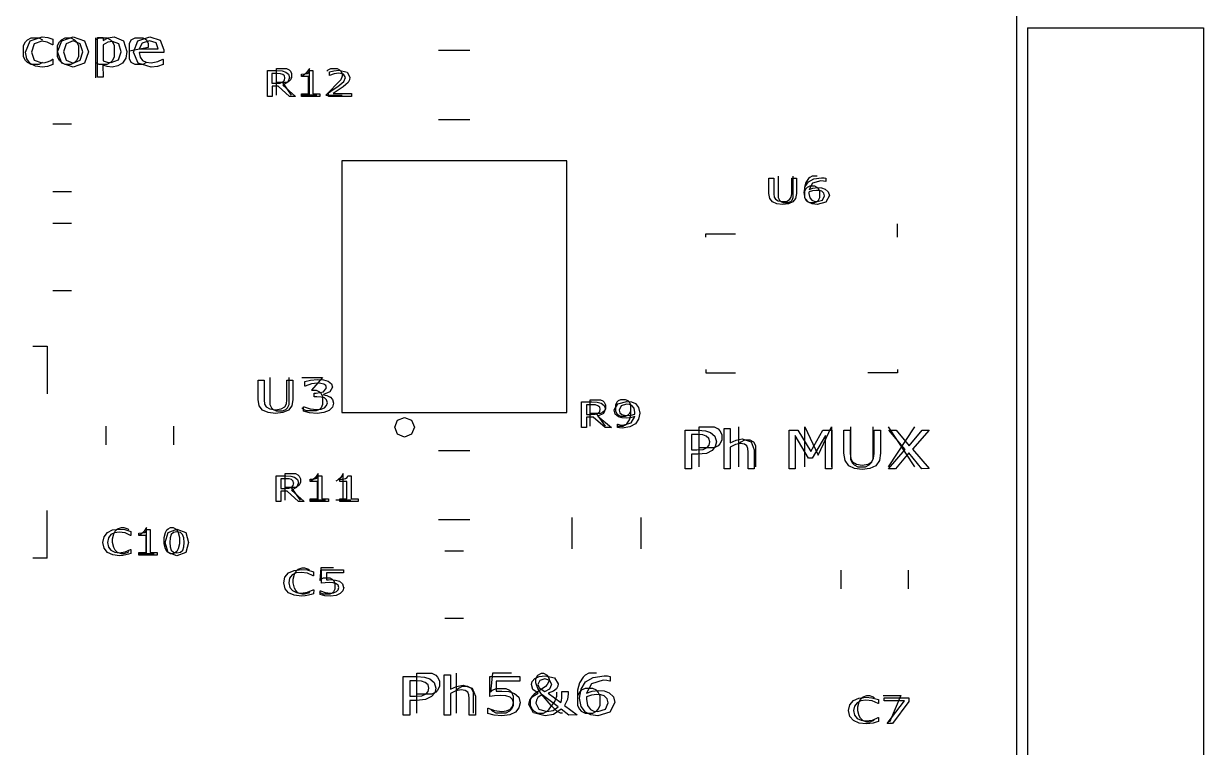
# Model space of a CAD drawing. Extents: x 132.2 to 167.8, y 97.2 to 132.8.
# Drawn here: x 149.99 to 167.82, y 114.3 to 125.23 of the extents above; entities that cross this region are included whole.
import ezdxf

# ---------------------------------------------------------------- set-up
doc = ezdxf.new("R2010")
doc.units = 0

msp = doc.modelspace()

# ---------------------------------------------------------------- linework, layer by layer
at = {"layer": 'Layer 1'}
for p, q in [((165, 102.007), (165, 128.007)), ((165.161, 125.167), (165.161, 102.247)), ((165.161, 125.167), (167.821, 125.167)), ((167.821, 125.167), (167.821, 102.247)), ((150.02, 124.958), (150.049, 124.987)), ((150.049, 124.987), (150.106, 125.015)), ((150.08956, 124.97017), (150.27035, 125.03111)), ((150.106, 125.015), (150.22, 125.015)), ((150.22, 125.015), (150.277, 124.987)), ((150.27035, 125.03111), (150.35575, 125.02056)), ((150.35575, 125.02056), (150.43295, 124.99478)), ((150.43295, 124.99478), (150.433, 124.913)), ((150.534, 124.958), (150.563, 124.987)), ((150.563, 124.987), (150.62, 125.015)), ((150.5698, 124.971359), (150.74105, 125.033469)), ((150.62, 125.015), (150.706, 125.015)), ((150.706, 125.015), (150.763, 124.987)), ((150.74105, 125.033469), (150.9114, 124.971359)), ((150.763, 124.987), (150.792, 124.958)), ((151.077, 125.015), (151.077, 124.415)), ((151.077, 124.987), (151.134, 125.015)), ((151.107, 124.424), (151.107, 125.021)), ((151.107, 125.021), (151.192, 125.021)), ((151.134, 125.015), (151.249, 125.015)), ((151.192, 125.021), (151.192, 124.976)), ((151.192, 124.976), (151.2683, 125.01702)), ((151.249, 125.015), (151.306, 124.987)), ((151.2683, 125.01702), (151.3591, 125.03382)), ((151.306, 124.987), (151.334, 124.958)), ((151.3591, 125.03382), (151.50174, 124.97406)), ((151.592, 124.93), (151.62, 124.987)), ((151.62, 124.987), (151.677, 125.015)), ((151.677, 125.015), (151.792, 125.015)), ((151.71905, 124.97098), (151.89803, 125.03387)), ((151.792, 125.015), (151.849, 124.987)), ((151.849, 124.987), (151.877, 124.93)), ((151.89803, 125.03387), (152.05611, 124.98231)), ((152.05611, 124.98231), (152.11201, 124.835826)), ((149.992, 124.901), (150.02, 124.958)), ((149.992, 124.73), (149.992, 124.901)), ((150.02146, 124.802201), (150.08956, 124.97017)), ((150.15137, 124.9251), (150.10957, 124.802053)), ((150.2663, 124.96729), (150.15137, 124.9251)), ((150.3472, 124.95323), (150.2663, 124.96729)), ((150.428, 124.913), (150.3472, 124.95323)), ((150.433, 124.913), (150.428, 124.913)), ((150.506, 124.901), (150.534, 124.958)), ((150.506, 124.73), (150.506, 124.901)), ((150.5067, 124.803), (150.5698, 124.971359)), ((150.63298, 124.928781), (150.59478, 124.803)), ((150.74109, 124.970191), (150.63298, 124.928781)), ((150.8483, 124.928781), (150.74109, 124.970191)), ((150.792, 124.958), (150.82, 124.901)), ((150.82, 124.901), (150.82, 124.73)), ((150.8869, 124.803), (150.8483, 124.928781)), ((150.9114, 124.971359), (150.975, 124.803)), ((151.2633, 124.949359), (151.192, 124.913419)), ((151.192, 124.913419), (151.192, 124.667)), ((151.3373, 124.963029), (151.2633, 124.949359)), ((151.334, 124.958), (151.363, 124.901)), ((151.4336, 124.923969), (151.3373, 124.963029)), ((151.363, 124.901), (151.363, 124.73)), ((151.425, 124.68417), (151.465, 124.806826)), ((151.4649, 124.806), (151.4336, 124.923969)), ((151.465, 124.806826), (151.4649, 124.806)), ((151.50174, 124.97406), (151.55304, 124.808825)), ((151.553, 124.808), (151.5353, 124.71074)), ((151.55304, 124.808825), (151.553, 124.808)), ((151.592, 124.701), (151.592, 124.93)), ((151.877, 124.872), (151.592, 124.815)), ((151.65135, 124.801058), (151.71905, 124.97098)), ((151.78302, 124.93857), (151.73712, 124.85224)), ((151.73712, 124.85224), (152.0279, 124.85225)), ((151.8925, 124.97334), (151.78302, 124.93857)), ((151.877, 124.93), (151.877, 124.872)), ((151.9938, 124.9417), (151.8925, 124.97334)), ((152.0279, 124.85225), (151.9938, 124.9417)), ((152.11201, 124.835826), (152.111, 124.796)), ((156.263, 124.83), (156.737, 124.83)), ((150.02, 124.672), (149.992, 124.73)), ((150.049, 124.644), (150.02, 124.672)), ((150.03966, 124.70181), (150.02146, 124.802201)), ((150.09096, 124.63072), (150.03966, 124.70181)), ((150.106, 124.615), (150.049, 124.644)), ((150.16956, 124.58853), (150.09096, 124.63072)), ((150.10957, 124.802053), (150.15047, 124.680569)), ((150.15047, 124.680569), (150.26631, 124.638379)), ((150.277, 124.644), (150.22, 124.615)), ((150.26631, 124.638379), (150.31901, 124.644279)), ((150.31901, 124.644279), (150.36711, 124.659509)), ((150.36711, 124.659509), (150.40211, 124.676699)), ((150.40211, 124.676699), (150.42801, 124.692719)), ((150.42801, 124.692719), (150.433, 124.693)), ((150.433, 124.693), (150.433, 124.612)), ((150.534, 124.672), (150.506, 124.73)), ((150.5698, 124.63464), (150.5067, 124.803)), ((150.563, 124.644), (150.534, 124.672)), ((150.62, 124.615), (150.563, 124.644)), ((150.74105, 124.57292), (150.5698, 124.63464)), ((150.59478, 124.803), (150.63338, 124.67839)), ((150.63338, 124.67839), (150.74104, 124.6362)), ((150.763, 124.644), (150.706, 124.615)), ((150.74104, 124.6362), (150.84779, 124.678)), ((150.9114, 124.63464), (150.74105, 124.57292)), ((150.792, 124.672), (150.763, 124.644)), ((150.82, 124.73), (150.792, 124.672)), ((150.84779, 124.678), (150.88689, 124.803)), ((150.88689, 124.803), (150.8869, 124.803)), ((150.975, 124.803), (150.9114, 124.63464)), ((150.975, 124.803), (150.975, 124.803)), ((151.134, 124.615), (151.077, 124.644)), ((151.192, 124.667), (151.2542, 124.64786)), ((151.306, 124.644), (151.249, 124.615)), ((151.2542, 124.64786), (151.3137, 124.64276)), ((151.334, 124.672), (151.306, 124.644)), ((151.3137, 124.64276), (151.425, 124.68417)), ((151.363, 124.73), (151.334, 124.672)), ((151.4853, 124.63652), (151.4144, 124.5916)), ((151.5353, 124.71074), (151.4853, 124.63652)), ((151.62, 124.644), (151.592, 124.701)), ((151.677, 124.615), (151.62, 124.644)), ((151.72225, 124.63387), (151.65135, 124.801058)), ((151.9194, 124.57528), (151.72225, 124.63387)), ((152.111, 124.796), (151.737, 124.796)), ((151.737, 124.796), (151.7511, 124.72569)), ((151.7511, 124.72569), (151.7897, 124.67686)), ((151.7897, 124.67686), (151.8456, 124.64873)), ((151.849, 124.644), (151.792, 124.615)), ((151.8456, 124.64873), (151.9174, 124.63933)), ((151.9174, 124.63933), (152.02143, 124.65691)), ((152.02143, 124.65691), (152.09643, 124.69207)), ((152.09643, 124.69207), (152.102, 124.692)), ((152.102, 124.692), (152.102, 124.612)), ((150.22, 124.615), (150.106, 124.615)), ((150.2704, 124.57486), (150.16956, 124.58853)), ((150.3517, 124.58466), (150.2704, 124.57486)), ((150.433, 124.612), (150.3517, 124.58466)), ((150.706, 124.615), (150.62, 124.615)), ((151.249, 124.615), (151.134, 124.615)), ((151.2567, 124.58337), (151.1917, 124.60642)), ((151.1917, 124.60642), (151.192, 124.424)), ((151.3285, 124.57597), (151.2567, 124.58337)), ((151.4144, 124.5916), (151.3285, 124.57597)), ((151.792, 124.615), (151.677, 124.615)), ((152.0139, 124.58583), (151.9194, 124.57528)), ((152.102, 124.612), (152.0139, 124.58583)), ((153.678, 124.133), (153.678, 124.521)), ((153.678, 124.521), (153.821, 124.521)), ((153.82506, 124.476466), (153.745, 124.476)), ((153.745, 124.476), (153.745, 124.33)), ((153.814, 124.153), (153.814, 124.553)), ((153.814, 124.553), (153.967, 124.553)), ((153.821, 124.521), (153.8982, 124.5163)), ((153.87276, 124.473366), (153.82506, 124.476466)), ((153.90776, 124.462946), (153.87276, 124.473366)), ((153.8982, 124.5163), (153.9538, 124.50015)), ((153.93316, 124.441076), (153.90776, 124.462946)), ((153.9538, 124.50015), (153.997, 124.46656)), ((153.967, 124.553), (154.005, 124.534)), ((153.997, 124.46656), (154.0128, 124.41552)), ((154.005, 124.534), (154.024, 124.515)), ((154.024, 124.515), (154.043, 124.477)), ((154.043, 124.477), (154.043, 124.42)), ((154.193, 124.468), (154.2393, 124.4706)), ((154.193, 124.432), (154.193, 124.468)), ((154.233, 124.458), (154.195, 124.439)), ((154.271, 124.496), (154.233, 124.458)), ((154.2393, 124.4706), (154.2767, 124.4787)), ((154.31, 124.553), (154.271, 124.496)), ((154.2767, 124.4787), (154.3014, 124.49511)), ((154.3014, 124.49511), (154.312, 124.52219)), ((154.31, 124.153), (154.31, 124.553)), ((154.312, 124.52219), (154.365, 124.522)), ((154.365, 124.522), (154.365, 124.172)), ((154.576, 124.515), (154.595, 124.534)), ((154.595, 124.534), (154.633, 124.553)), ((154.613, 124.504), (154.6778, 124.52067)), ((154.613, 124.45), (154.613, 124.504)), ((154.6161, 124.44954), (154.613, 124.45)), ((154.6871, 124.47506), (154.6161, 124.44954)), ((154.633, 124.553), (154.729, 124.553)), ((154.6778, 124.52067), (154.7567, 124.52827)), ((154.7547, 124.48336), (154.6871, 124.47506)), ((154.729, 124.553), (154.767, 124.534)), ((154.8278, 124.46617), (154.7547, 124.48336)), ((154.7567, 124.52827), (154.87986, 124.49936)), ((154.767, 124.534), (154.786, 124.515)), ((154.786, 124.515), (154.805, 124.477)), ((154.805, 124.477), (154.805, 124.439)), ((154.8542, 124.41903), (154.8278, 124.46617)), ((154.87986, 124.49936), (154.92446, 124.42149)), ((151.192, 124.424), (151.107, 124.424)), ((153.745, 124.33), (153.814, 124.33)), ((153.84115, 124.287167), (153.746, 124.287)), ((153.746, 124.287), (153.746, 124.133)), ((153.967, 124.343), (153.814, 124.343)), ((153.814, 124.33), (153.8703, 124.3342)), ((154.012, 124.133), (153.84115, 124.287167)), ((153.8703, 124.3342), (153.9111, 124.35035)), ((153.985, 124.34521), (153.9085, 124.30276)), ((153.9085, 124.30276), (154.1, 124.133)), ((154.043, 124.153), (153.91, 124.343)), ((153.9111, 124.35035), (153.9337, 124.37535)), ((153.94116, 124.411646), (153.93316, 124.441076)), ((153.9337, 124.37535), (153.9417, 124.41155)), ((153.9417, 124.41155), (153.94116, 124.411646)), ((154.005, 124.362), (153.967, 124.343)), ((154.0128, 124.41552), (153.985, 124.34521)), ((154.024, 124.382), (154.005, 124.362)), ((154.043, 124.42), (154.024, 124.382)), ((154.299, 124.432), (154.193, 124.432)), ((154.299, 124.172), (154.299, 124.432)), ((154.786, 124.382), (154.557, 124.153)), ((154.672, 124.23387), (154.7396, 124.28049)), ((154.7396, 124.28049), (154.8298, 124.35731)), ((154.81966, 124.27748), (154.74386, 124.22435)), ((154.805, 124.439), (154.786, 124.382)), ((154.86326, 124.31211), (154.81966, 124.27748)), ((154.8298, 124.35731), (154.8542, 124.41903)), ((154.89486, 124.34388), (154.86326, 124.31211)), ((154.91646, 124.38008), (154.89486, 124.34388)), ((154.92446, 124.42149), (154.91646, 124.38008)), ((153.746, 124.133), (153.678, 124.133)), ((154.1, 124.133), (154.012, 124.133)), ((154.193, 124.133), (154.193, 124.172)), ((154.193, 124.172), (154.299, 124.172)), ((154.469, 124.133), (154.193, 124.133)), ((154.424, 124.153), (154.195, 124.153)), ((154.365, 124.172), (154.469, 124.172)), ((154.469, 124.172), (154.469, 124.133)), ((154.557, 124.153), (154.805, 124.153)), ((154.6, 124.187), (154.672, 124.23387)), ((154.6, 124.133), (154.6, 124.187)), ((154.945, 124.133), (154.6, 124.133)), ((154.74386, 124.22435), (154.67076, 124.17695)), ((154.67076, 124.17695), (154.945, 124.177)), ((154.945, 124.177), (154.945, 124.133)), ((156.263, 123.785), (156.737, 123.785)), ((150.434, 123.717), (150.716, 123.717)), ((158.2, 123.157), (154.8, 123.157)), ((154.8, 123.157), (154.8, 119.357)), ((158.2, 119.357), (158.2, 123.157)), ((161.2549, 122.66298), (161.255, 122.895)), ((161.255, 122.895), (161.327, 122.895)), ((161.327, 122.895), (161.327, 122.66)), ((161.395, 122.927), (161.395, 122.603)), ((161.599, 122.65867), (161.599, 122.895)), ((161.599, 122.895), (161.671, 122.895)), ((161.624, 122.603), (161.624, 122.927)), ((161.671, 122.895), (161.671, 122.663)), ((161.852, 122.889), (161.814, 122.832)), ((161.85102, 122.83982), (161.93372, 122.88565)), ((161.871, 122.908), (161.852, 122.889)), ((161.91, 122.927), (161.871, 122.908)), ((161.986, 122.927), (161.91, 122.927)), ((162.0401, 122.8569), (161.9152, 122.82174)), ((161.93372, 122.88565), (162.05171, 122.90232)), ((162.082, 122.8533), (162.0401, 122.8569)), ((162.05171, 122.90232), (162.08771, 122.90102)), ((162.113, 122.846), (162.082, 122.8533)), ((162.08771, 122.90102), (162.11721, 122.89632)), ((162.117, 122.846), (162.113, 122.846)), ((162.11721, 122.89632), (162.117, 122.846)), ((150.434, 122.697), (150.716, 122.697)), ((161.78622, 122.67758), (161.80152, 122.76899)), ((161.80302, 122.59164), (161.78622, 122.67758)), ((161.814, 122.832), (161.795, 122.756)), ((161.795, 122.756), (161.795, 122.603)), ((161.814, 122.737), (161.795, 122.699)), ((161.80152, 122.76899), (161.85102, 122.83982)), ((161.833, 122.756), (161.814, 122.737)), ((161.871, 122.775), (161.833, 122.756)), ((161.8603, 122.6796), (161.85994, 122.66632)), ((161.85994, 122.66632), (161.87164, 122.60122)), ((161.8613, 122.6908), (161.8603, 122.6796)), ((161.9152, 122.82174), (161.8609, 122.72721)), ((161.8609, 122.72721), (161.921, 122.74726)), ((161.9159, 122.70694), (161.8613, 122.6908)), ((161.948, 122.775), (161.871, 122.775)), ((161.9734, 122.71214), (161.9159, 122.70694)), ((161.921, 122.74726), (161.9898, 122.75426)), ((161.986, 122.756), (161.948, 122.775)), ((162.016, 122.70954), (161.9734, 122.71214)), ((162.005, 122.737), (161.986, 122.756)), ((161.9898, 122.75426), (162.0506, 122.74956)), ((162.024, 122.699), (162.005, 122.737)), ((162.0531, 122.6986), (162.016, 122.70954)), ((162.024, 122.603), (162.024, 122.699)), ((162.0506, 122.74956), (162.1049, 122.73133)), ((162.0859, 122.671), (162.0531, 122.6986)), ((162.0961, 122.6309), (162.0859, 122.671)), ((162.1049, 122.73133), (162.153, 122.69123)), ((162.153, 122.69123), (162.1694, 122.63238)), ((161.2676, 122.58876), (161.2549, 122.66298)), ((161.3102, 122.5372), (161.2676, 122.58876)), ((161.3739, 122.50881), (161.3102, 122.5372)), ((161.327, 122.66), (161.333, 122.61026)), ((161.333, 122.61026), (161.3534, 122.57719)), ((161.3534, 122.57719), (161.3967, 122.55167)), ((161.4628, 122.49921), (161.3739, 122.50881)), ((161.395, 122.603), (161.414, 122.565)), ((161.3967, 122.55167), (161.463, 122.54307)), ((161.414, 122.565), (161.433, 122.546)), ((161.433, 122.546), (161.471, 122.527)), ((161.5502, 122.50831), (161.4628, 122.49921)), ((161.463, 122.54307), (161.5293, 122.55137)), ((161.471, 122.527), (161.548, 122.527)), ((161.5293, 122.55137), (161.573, 122.57715)), ((161.548, 122.527), (161.586, 122.546)), ((161.6157, 122.53722), (161.5502, 122.50831)), ((161.573, 122.57715), (161.593, 122.61101)), ((161.586, 122.546), (161.605, 122.565)), ((161.593, 122.61101), (161.599, 122.65867)), ((161.605, 122.565), (161.624, 122.603)), ((161.6579, 122.5893), (161.6157, 122.53722)), ((161.671, 122.663), (161.6579, 122.5893)), ((161.795, 122.603), (161.814, 122.565)), ((161.85142, 122.53435), (161.80302, 122.59164)), ((161.814, 122.565), (161.833, 122.546)), ((161.833, 122.546), (161.871, 122.527)), ((161.90932, 122.50805), (161.85142, 122.53435)), ((161.871, 122.527), (161.948, 122.527)), ((161.87164, 122.60122), (161.90444, 122.56372)), ((161.90444, 122.56372), (161.94044, 122.54679)), ((161.98212, 122.49915), (161.90932, 122.50805)), ((161.94044, 122.54679), (161.98304, 122.54159)), ((161.948, 122.527), (161.986, 122.546)), ((162.1154, 122.53639), (161.98212, 122.49915)), ((161.98304, 122.54159), (162.06604, 122.56451)), ((161.986, 122.546), (162.005, 122.565)), ((162.005, 122.565), (162.024, 122.603)), ((162.06604, 122.56451), (162.09624, 122.63092)), ((162.09624, 122.63092), (162.0961, 122.6309)), ((162.17, 122.633), (162.1154, 122.53639)), ((162.1694, 122.63238), (162.17, 122.633)), ((150.434, 122.217), (150.716, 122.217)), ((163.2, 122.007), (163.2, 122.207)), ((160.3, 122.057), (160.75, 122.057)), ((160.3, 122.007), (160.3, 122.057)), ((150.434, 121.197), (150.716, 121.197)), ((150.13, 120.357), (150.35, 120.357)), ((150.35, 120.357), (150.35, 119.637)), ((160.3, 120.007), (160.3, 119.957)), ((163.2, 120.007), (163.2, 119.957)), ((153.53446, 119.55099), (153.535, 119.845)), ((153.535, 119.845), (153.626, 119.845)), ((153.626, 119.845), (153.626, 119.547)), ((153.713, 119.887), (153.713, 119.475)), ((153.9712, 119.54534), (153.972, 119.845)), ((153.972, 119.845), (154.063, 119.845)), ((154.003, 119.475), (154.003, 119.887)), ((154.063, 119.845), (154.063, 119.551)), ((154.197, 119.887), (154.511, 119.887)), ((154.242, 119.825), (154.3294, 119.84617)), ((154.242, 119.755), (154.242, 119.825)), ((154.3294, 119.84617), (154.43577, 119.85607)), ((154.511, 119.887), (154.342, 119.693)), ((154.43577, 119.85607), (154.52457, 119.84947)), ((154.52457, 119.84947), (154.59397, 119.8283)), ((154.59397, 119.8283), (154.64437, 119.78994)), ((160.3, 119.957), (160.75, 119.957)), ((163.2, 119.957), (162.75, 119.957)), ((154.24712, 119.75582), (154.242, 119.755)), ((154.34052, 119.78757), (154.24712, 119.75582)), ((154.43392, 119.79882), (154.34052, 119.78757)), ((154.342, 119.693), (154.414, 119.693)), ((154.382, 119.593), (154.382, 119.648)), ((154.382, 119.648), (154.414, 119.648)), ((154.414, 119.693), (154.463, 119.669)), ((154.414, 119.648), (154.52592, 119.66884)), ((154.48522, 119.79552), (154.43392, 119.79882)), ((154.463, 119.669), (154.487, 119.645)), ((154.52782, 119.78361), (154.48522, 119.79552)), ((154.487, 119.645), (154.511, 119.596)), ((154.62077, 119.66558), (154.52547, 119.62722)), ((154.52592, 119.66884), (154.56802, 119.73036)), ((154.55742, 119.76145), (154.52782, 119.78361)), ((154.56802, 119.73036), (154.55742, 119.76145)), ((154.66147, 119.73735), (154.62077, 119.66558)), ((154.64437, 119.78994), (154.66147, 119.73735)), ((153.55066, 119.45673), (153.53446, 119.55099)), ((153.60476, 119.39125), (153.55066, 119.45673)), ((153.626, 119.547), (153.633, 119.48383)), ((153.633, 119.48383), (153.6589, 119.44183)), ((153.713, 119.475), (153.737, 119.427)), ((153.9378, 119.44183), (153.9632, 119.48482)), ((153.9632, 119.48482), (153.9712, 119.54534)), ((153.979, 119.427), (154.003, 119.475)), ((154.0464, 119.4574), (153.9927, 119.39125)), ((154.063, 119.551), (154.0464, 119.4574)), ((154.42377, 119.5928), (154.382, 119.593)), ((154.48757, 119.5888), (154.42377, 119.5928)), ((154.511, 119.475), (154.487, 119.427)), ((154.53797, 119.57491), (154.48757, 119.5888)), ((154.511, 119.596), (154.511, 119.475)), ((154.52547, 119.62722), (154.526, 119.622)), ((154.526, 119.622), (154.5769, 119.61076)), ((154.57037, 119.54746), (154.53797, 119.57491)), ((154.54037, 119.4274), (154.57177, 119.45948)), ((154.58237, 119.5038), (154.57037, 119.54746)), ((154.57177, 119.45948), (154.58237, 119.5038)), ((154.5769, 119.61076), (154.6255, 119.58992)), ((154.6255, 119.58992), (154.626, 119.59)), ((154.626, 119.59), (154.6625, 119.55428)), ((154.6768, 119.49872), (154.6597, 119.43687)), ((154.6625, 119.55428), (154.6768, 119.49872)), ((158.425, 119.129), (158.425, 119.517)), ((158.425, 119.517), (158.578, 119.517)), ((158.58329, 119.472465), (158.498, 119.472)), ((158.498, 119.472), (158.498, 119.326)), ((158.556, 119.149), (158.556, 119.549)), ((158.556, 119.549), (158.709, 119.549)), ((158.578, 119.517), (158.6606, 119.5123)), ((158.63429, 119.469365), (158.58329, 119.472465)), ((158.67179, 119.458945), (158.63429, 119.469365)), ((158.6606, 119.5123), (158.7201, 119.49616)), ((158.69899, 119.437075), (158.67179, 119.458945)), ((158.709, 119.549), (158.747, 119.53)), ((158.7201, 119.49616), (158.7664, 119.46257)), ((158.747, 119.53), (158.766, 119.511)), ((158.766, 119.511), (158.785, 119.473)), ((158.7664, 119.46257), (158.7833, 119.41153)), ((158.785, 119.473), (158.785, 119.416)), ((158.91605, 119.39044), (158.97115, 119.48705)), ((158.956, 119.511), (158.937, 119.473)), ((158.937, 119.473), (158.937, 119.378)), ((158.975, 119.53), (158.956, 119.511)), ((158.97115, 119.48705), (159.10554, 119.52429)), ((159.014, 119.549), (158.975, 119.53)), ((159.0209, 119.45849), (158.9904, 119.3926)), ((159.09, 119.549), (159.014, 119.549)), ((159.1046, 119.48193), (159.0209, 119.45849)), ((159.128, 119.53), (159.09, 119.549)), ((159.1476, 119.47673), (159.1046, 119.48193)), ((159.10554, 119.52429), (159.17894, 119.51539)), ((159.147, 119.511), (159.128, 119.53)), ((159.166, 119.473), (159.147, 119.511)), ((159.1847, 119.46006), (159.1476, 119.47673)), ((159.166, 119.321), (159.166, 119.473)), ((159.17894, 119.51539), (159.23804, 119.48935)), ((159.217, 119.42204), (159.1847, 119.46006)), ((159.23804, 119.48935), (159.28614, 119.43362)), ((153.68566, 119.3552), (153.60476, 119.39125)), ((153.6589, 119.44183), (153.7139, 119.40942)), ((153.7985, 119.34296), (153.68566, 119.3552)), ((153.7139, 119.40942), (153.7981, 119.39851)), ((153.737, 119.427), (153.761, 119.403)), ((153.761, 119.403), (153.81, 119.379)), ((153.7981, 119.39851), (153.8823, 119.40909)), ((153.9095, 119.35454), (153.7985, 119.34296)), ((153.81, 119.379), (153.906, 119.379)), ((153.8823, 119.40909), (153.9378, 119.44183)), ((153.906, 119.379), (153.955, 119.403)), ((153.9927, 119.39125), (153.9095, 119.35454)), ((153.955, 119.403), (153.979, 119.427)), ((154.221, 119.403), (154.197, 119.427)), ((154.269, 119.379), (154.221, 119.403)), ((154.22308, 119.37368), (154.223, 119.443)), ((154.223, 119.443), (154.23, 119.443)), ((154.31418, 119.35251), (154.22308, 119.37368)), ((154.23, 119.443), (154.3225, 119.41224)), ((154.414, 119.379), (154.269, 119.379)), ((154.42703, 119.34261), (154.31418, 119.35251)), ((154.3225, 119.41224), (154.42517, 119.4)), ((154.463, 119.403), (154.414, 119.379)), ((154.42517, 119.4), (154.48717, 119.4069)), ((154.5297, 119.35352), (154.42703, 119.34261)), ((154.487, 119.427), (154.463, 119.403)), ((154.48717, 119.4069), (154.54037, 119.4274)), ((154.6116, 119.38792), (154.5297, 119.35352)), ((154.6597, 119.43687), (154.6116, 119.38792)), ((154.8, 119.357), (158.2, 119.357)), ((155.643934, 119.238066), (155.75, 119.282)), ((155.75, 119.282), (155.856066, 119.238066)), ((158.60014, 119.283166), (158.497, 119.283)), ((158.497, 119.283), (158.497, 119.129)), ((158.498, 119.326), (158.571, 119.326)), ((158.709, 119.34), (158.556, 119.34)), ((158.571, 119.326), (158.6312, 119.3302)), ((158.783, 119.129), (158.60014, 119.283166)), ((158.6312, 119.3302), (158.6749, 119.34635)), ((158.785, 119.149), (158.652, 119.34)), ((158.7536, 119.34122), (158.6717, 119.29877)), ((158.6717, 119.29877), (158.877, 119.129)), ((158.6749, 119.34635), (158.6991, 119.37135)), ((158.70699, 119.407645), (158.69899, 119.437075)), ((158.6991, 119.37135), (158.7071, 119.40755)), ((158.7071, 119.40755), (158.70699, 119.407645)), ((158.747, 119.359), (158.709, 119.34)), ((158.766, 119.378), (158.747, 119.359)), ((158.7833, 119.41153), (158.7536, 119.34122)), ((158.785, 119.416), (158.766, 119.378)), ((158.93225, 119.33185), (158.91605, 119.39044)), ((158.98105, 119.29149), (158.93225, 119.33185)), ((158.937, 119.378), (158.956, 119.34)), ((158.956, 119.34), (158.975, 119.321)), ((158.975, 119.321), (159.014, 119.302)), ((159.03575, 119.27326), (158.98105, 119.29149)), ((158.9904, 119.3926), (159.0004, 119.35224)), ((159.0004, 119.35224), (159.0338, 119.3249)), ((159.014, 119.302), (159.09, 119.302)), ((159.0338, 119.3249), (159.0701, 119.31396)), ((159.0701, 119.31396), (159.1142, 119.31136)), ((159.09, 119.302), (159.128, 119.321)), ((159.1142, 119.31136), (159.1722, 119.31686)), ((159.128, 119.321), (159.147, 119.34)), ((159.147, 119.34), (159.166, 119.378)), ((159.147, 119.244), (159.166, 119.321)), ((159.22705, 119.29569), (159.16275, 119.27486)), ((159.1722, 119.31686), (159.2273, 119.33275)), ((159.17345, 119.20038), (159.22705, 119.29569)), ((159.2288, 119.3572), (159.217, 119.42204)), ((159.2273, 119.33275), (159.22803, 119.34343)), ((159.22803, 119.34343), (159.22877, 119.35723)), ((159.22877, 119.35723), (159.2288, 119.3572)), ((159.28614, 119.43362), (159.30304, 119.34586)), ((159.303, 119.346), (159.2865, 119.25381)), ((159.30304, 119.34586), (159.303, 119.346)), ((151.24, 118.866), (151.24, 119.148)), ((152.26, 118.866), (152.26, 119.148)), ((155.6, 119.132), (155.643934, 119.238066)), ((155.643934, 119.025934), (155.6, 119.132)), ((155.856066, 119.238066), (155.9, 119.132)), ((155.9, 119.132), (155.856066, 119.025934)), ((155.9, 119.132), (155.9, 119.132)), ((158.497, 119.129), (158.425, 119.129)), ((158.877, 119.129), (158.783, 119.129)), ((158.96927, 119.12727), (158.969, 119.177)), ((158.969, 119.177), (158.973, 119.177)), ((158.99937, 119.12287), (158.96927, 119.12727)), ((158.973, 119.177), (159.0031, 119.1694)), ((158.975, 119.149), (159.052, 119.149)), ((159.03537, 119.12127), (158.99937, 119.12287)), ((159.0031, 119.1694), (159.0464, 119.166)), ((159.1536, 119.13741), (159.03537, 119.12127)), ((159.09705, 119.26856), (159.03575, 119.27326)), ((159.0464, 119.166), (159.17345, 119.20038)), ((159.052, 119.149), (159.09, 119.168)), ((159.09, 119.168), (159.109, 119.187)), ((159.16275, 119.27486), (159.09705, 119.26856)), ((159.109, 119.187), (159.147, 119.244)), ((159.2373, 119.18324), (159.1536, 119.13741)), ((159.2865, 119.25381), (159.2373, 119.18324)), ((160.2, 118.537), (160.2, 119.137)), ((160.2, 119.137), (160.429, 119.137)), ((160.429, 119.137), (160.486, 119.109)), ((160.486, 119.109), (160.514, 119.08)), ((160.58, 118.507), (160.58, 119.115)), ((160.58, 119.115), (160.671, 119.115)), ((160.671, 119.115), (160.671, 118.895)), ((160.8, 118.537), (160.8, 119.137)), ((161.8, 118.537), (161.8, 119.137)), ((161.8, 119.137), (162, 118.709)), ((162, 118.709), (162.2, 119.137)), ((162.2, 119.137), (162.2, 118.537)), ((162.486, 119.137), (162.486, 118.652)), ((162.829, 118.652), (162.829, 119.137)), ((163.057, 119.137), (163.457, 118.537)), ((163.457, 119.137), (163.057, 118.537)), ((155.75, 118.982), (155.643934, 119.025934)), ((155.856066, 119.025934), (155.75, 118.982)), ((159.989, 118.507), (159.989, 119.089)), ((159.989, 119.089), (160.185, 119.089)), ((160.18, 119.02236), (160.085, 119.022)), ((160.085, 119.022), (160.085, 118.79)), ((160.2551, 119.01686), (160.18, 119.02236)), ((160.185, 119.089), (160.29493, 119.08)), ((160.3084, 118.99967), (160.2551, 119.01686)), ((160.29493, 119.08), (160.37483, 119.05266)), ((160.3481, 118.96334), (160.3084, 118.99967)), ((160.3612, 118.911), (160.3481, 118.96334)), ((160.37483, 119.05266), (160.43823, 118.99719)), ((160.43823, 118.99719), (160.46103, 118.91321)), ((160.514, 119.08), (160.543, 119.023)), ((160.543, 118.937), (160.514, 118.88)), ((160.543, 119.023), (160.543, 118.937)), ((160.671, 118.895), (160.7591, 118.93953)), ((160.7591, 118.93953), (160.8526, 118.95555)), ((160.886, 118.937), (160.829, 118.909)), ((160.8526, 118.95555), (160.98627, 118.91297)), ((160.971, 118.937), (160.886, 118.937)), ((161.029, 118.909), (160.971, 118.937)), ((161.563, 118.507), (161.563, 119.089)), ((161.563, 119.089), (161.694, 119.089)), ((161.852, 118.667), (161.65296, 119.008016)), ((161.65296, 119.008016), (161.653, 118.507)), ((161.694, 119.089), (161.88626, 118.765172)), ((161.88626, 118.765172), (162.07223, 119.089)), ((162.11, 119.008), (161.9095, 118.666984)), ((162.07223, 119.089), (162.206, 119.089)), ((162.11, 118.507), (162.11, 119.008)), ((162.206, 119.089), (162.206, 118.507)), ((162.38831, 118.740991), (162.389, 119.089)), ((162.389, 119.089), (162.484, 119.089)), ((162.484, 119.089), (162.484, 118.737)), ((162.8456, 118.73504), (162.846, 119.089)), ((162.846, 119.089), (162.942, 119.089)), ((162.942, 119.089), (162.942, 118.741)), ((163.06682, 119.088641), (163.178, 119.089)), ((163.31235, 118.797625), (163.06682, 119.088641)), ((163.178, 119.089), (163.3722, 118.852672)), ((163.3722, 118.852672), (163.57076, 119.089)), ((163.675, 119.089), (163.42608, 118.8015)), ((163.57076, 119.089), (163.675, 119.089)), ((156.737, 118.779), (156.263, 118.779)), ((160.085, 118.79), (160.166, 118.79)), ((160.166, 118.79), (160.2604, 118.7982)), ((160.429, 118.823), (160.2, 118.823)), ((160.2604, 118.7982), (160.3195, 118.82515)), ((160.3975, 118.78409), (160.3094, 118.73878)), ((160.3195, 118.82515), (160.3515, 118.8646)), ((160.3515, 118.8646), (160.3615, 118.91108)), ((160.3615, 118.91108), (160.3612, 118.911)), ((160.444, 118.84112), (160.3975, 118.78409)), ((160.486, 118.852), (160.429, 118.823)), ((160.461, 118.913), (160.444, 118.84112)), ((160.46103, 118.91321), (160.461, 118.913)), ((160.514, 118.88), (160.486, 118.852)), ((160.749, 118.87024), (160.671, 118.83235)), ((160.671, 118.83235), (160.671, 118.507)), ((160.827, 118.88508), (160.749, 118.87024)), ((160.829, 118.909), (160.8, 118.88)), ((160.8861, 118.87688), (160.827, 118.88508)), ((160.921, 118.85266), (160.8861, 118.87688)), ((160.937, 118.81125), (160.921, 118.85266)), ((160.941, 118.755), (160.937, 118.81125)), ((160.941, 118.507), (160.941, 118.755)), ((160.98627, 118.91297), (161.03227, 118.790314)), ((161.057, 118.852), (161.029, 118.909)), ((161.03227, 118.790314), (161.032, 118.507)), ((161.057, 118.537), (161.057, 118.852)), ((163.061, 118.507), (163.31235, 118.797625)), ((163.367, 118.746), (163.166, 118.507)), ((163.564, 118.507), (163.367, 118.746)), ((163.42608, 118.8015), (163.67452, 118.507359)), ((160.18106, 118.72394), (160.085, 118.724)), ((160.085, 118.724), (160.085, 118.507)), ((160.3094, 118.73878), (160.18106, 118.72394)), ((161.9095, 118.666984), (161.852, 118.667)), ((162.40531, 118.629663), (162.38831, 118.740991)), ((162.46201, 118.552323), (162.40531, 118.629663)), ((162.484, 118.737), (162.492, 118.66239)), ((162.486, 118.652), (162.514, 118.594)), ((162.492, 118.66239), (162.5191, 118.61278)), ((162.514, 118.594), (162.543, 118.566)), ((162.5191, 118.61278), (162.5767, 118.5745)), ((162.543, 118.566), (162.6, 118.537)), ((162.5767, 118.5745), (162.6648, 118.56161)), ((162.6648, 118.56161), (162.7529, 118.57411)), ((162.714, 118.537), (162.771, 118.566)), ((162.7529, 118.57411), (162.811, 118.61278)), ((162.771, 118.566), (162.8, 118.594)), ((162.8, 118.594), (162.829, 118.652)), ((162.811, 118.61278), (162.8376, 118.66356)), ((162.8376, 118.66356), (162.8456, 118.73504)), ((162.9246, 118.630453), (162.8684, 118.552323)), ((162.942, 118.741), (162.9246, 118.630453)), ((153.81, 118.011), (153.81, 118.399)), ((153.81, 118.399), (153.953, 118.399)), ((153.946, 118.032), (153.946, 118.432)), ((153.946, 118.432), (154.099, 118.432)), ((153.953, 118.399), (154.0302, 118.3943)), ((154.0302, 118.3943), (154.0858, 118.37815)), ((154.099, 118.432), (154.137, 118.413)), ((154.137, 118.413), (154.156, 118.393)), ((154.156, 118.393), (154.175, 118.355)), ((154.442, 118.432), (154.403, 118.374)), ((154.4334, 118.37311), (154.444, 118.40019)), ((154.442, 118.032), (154.442, 118.432)), ((154.444, 118.40019), (154.497, 118.4)), ((154.497, 118.4), (154.497, 118.051)), ((154.822, 118.432), (154.784, 118.374)), ((154.822, 118.032), (154.822, 118.432)), ((154.8804, 118.37311), (154.891, 118.40019)), ((154.891, 118.40019), (154.944, 118.4)), ((154.944, 118.4), (154.944, 118.051)), ((160.085, 118.507), (159.989, 118.507)), ((160.671, 118.507), (160.58, 118.507)), ((161.032, 118.507), (160.941, 118.507)), ((161.653, 118.507), (161.563, 118.507)), ((162.206, 118.507), (162.11, 118.507)), ((162.54681, 118.509743), (162.46201, 118.552323)), ((162.66498, 118.495293), (162.54681, 118.509743)), ((162.6, 118.537), (162.714, 118.537)), ((162.7812, 118.508963), (162.66498, 118.495293)), ((162.8684, 118.552323), (162.7812, 118.508963)), ((163.166, 118.507), (163.061, 118.507)), ((163.67452, 118.507359), (163.564, 118.507)), ((153.95705, 118.354466), (153.877, 118.355)), ((153.877, 118.355), (153.877, 118.209)), ((153.877, 118.209), (153.946, 118.209)), ((154.099, 118.222), (153.946, 118.222)), ((153.946, 118.209), (154.0023, 118.2132)), ((154.00475, 118.351366), (153.95705, 118.354466)), ((154.0023, 118.2132), (154.0431, 118.22935)), ((154.03975, 118.340946), (154.00475, 118.351366)), ((154.06515, 118.319076), (154.03975, 118.340946)), ((154.117, 118.22321), (154.0405, 118.18076)), ((154.175, 118.032), (154.042, 118.222)), ((154.0431, 118.22935), (154.0657, 118.25435)), ((154.07315, 118.289646), (154.06515, 118.319076)), ((154.0657, 118.25435), (154.0737, 118.29055)), ((154.0737, 118.29055), (154.07315, 118.289646)), ((154.0858, 118.37815), (154.129, 118.34456)), ((154.137, 118.241), (154.099, 118.222)), ((154.1448, 118.29352), (154.117, 118.22321)), ((154.129, 118.34456), (154.1448, 118.29352)), ((154.156, 118.26), (154.137, 118.241)), ((154.175, 118.298), (154.156, 118.26)), ((154.175, 118.355), (154.175, 118.298)), ((154.325, 118.346), (154.3713, 118.3486)), ((154.325, 118.311), (154.325, 118.346)), ((154.431, 118.311), (154.325, 118.311)), ((154.365, 118.336), (154.327, 118.317)), ((154.403, 118.374), (154.365, 118.336)), ((154.3713, 118.3486), (154.4087, 118.3567)), ((154.4087, 118.3567), (154.4334, 118.37311)), ((154.431, 118.051), (154.431, 118.311)), ((154.746, 118.336), (154.708, 118.317)), ((154.784, 118.374), (154.746, 118.336)), ((154.772, 118.346), (154.8183, 118.3486)), ((154.772, 118.311), (154.772, 118.346)), ((154.878, 118.311), (154.772, 118.311)), ((154.8183, 118.3486), (154.8557, 118.3567)), ((154.8557, 118.3567), (154.8804, 118.37311)), ((154.878, 118.051), (154.878, 118.311)), ((153.97315, 118.165167), (153.878, 118.166)), ((153.878, 118.166), (153.878, 118.011)), ((154.144, 118.011), (153.97315, 118.165167)), ((154.0405, 118.18076), (154.232, 118.011)), ((154.325, 118.011), (154.325, 118.051)), ((154.325, 118.051), (154.431, 118.051)), ((154.556, 118.032), (154.327, 118.032)), ((154.497, 118.051), (154.601, 118.051)), ((154.601, 118.051), (154.601, 118.011)), ((154.937, 118.032), (154.708, 118.032)), ((154.772, 118.011), (154.772, 118.051)), ((154.772, 118.051), (154.878, 118.051)), ((154.944, 118.051), (155.048, 118.051)), ((155.048, 118.051), (155.048, 118.011)), ((150.35, 117.157), (150.35, 117.877)), ((153.878, 118.011), (153.81, 118.011)), ((154.232, 118.011), (154.144, 118.011)), ((154.601, 118.011), (154.325, 118.011)), ((155.048, 118.011), (154.772, 118.011)), ((156.737, 117.735), (156.263, 117.735)), ((158.278, 117.769), (158.278, 117.295)), ((159.322, 117.769), (159.322, 117.295)), ((151.20775, 117.47812), (151.25915, 117.54192)), ((151.25915, 117.54192), (151.33765, 117.58046)), ((151.3107, 117.51027), (151.2737, 117.46079)), ((151.3658, 117.5397), (151.3107, 117.51027)), ((151.336, 117.447), (151.355, 117.524)), ((151.33765, 117.58046), (151.44008, 117.59374)), ((151.355, 117.524), (151.375, 117.562)), ((151.4357, 117.5493), (151.3658, 117.5397)), ((151.375, 117.562), (151.413, 117.6)), ((151.413, 117.6), (151.47, 117.619)), ((151.5244, 117.53706), (151.4357, 117.5493)), ((151.44008, 117.59374), (151.52198, 117.58614)), ((151.47, 117.619), (151.508, 117.619)), ((151.508, 117.619), (151.565, 117.6)), ((151.52198, 117.58614), (151.61308, 117.55958)), ((151.608, 117.498), (151.5244, 117.53706)), ((151.565, 117.6), (151.584, 117.581)), ((151.613, 117.498), (151.608, 117.498)), ((151.61308, 117.55958), (151.613, 117.498)), ((151.735, 117.533), (151.7812, 117.5356)), ((151.735, 117.498), (151.735, 117.533)), ((151.842, 117.498), (151.735, 117.498)), ((151.775, 117.524), (151.736, 117.504)), ((151.813, 117.562), (151.775, 117.524)), ((151.7812, 117.5356), (151.8185, 117.5437)), ((151.851, 117.619), (151.813, 117.562)), ((151.8185, 117.5437), (151.8432, 117.56011)), ((151.842, 117.238), (151.842, 117.498)), ((151.8432, 117.56011), (151.8538, 117.58719)), ((151.851, 117.219), (151.851, 117.619)), ((151.8538, 117.58719), (151.907, 117.588)), ((151.907, 117.588), (151.907, 117.238)), ((152.117, 117.466), (152.136, 117.543)), ((152.13316, 117.392478), (152.17596, 117.545083)), ((152.136, 117.543), (152.155, 117.581)), ((152.155, 117.581), (152.175, 117.6)), ((152.175, 117.6), (152.213, 117.619)), ((152.17596, 117.545083), (152.30956, 117.594563)), ((152.223, 117.510711), (152.2069, 117.460451)), ((152.213, 117.619), (152.251, 117.619)), ((152.2562, 117.541441), (152.223, 117.510711)), ((152.251, 117.619), (152.289, 117.6)), ((152.3096, 117.551601), (152.2562, 117.541441)), ((152.289, 117.6), (152.308, 117.581)), ((152.308, 117.581), (152.327, 117.543)), ((152.30956, 117.594563), (152.4435, 117.544303)), ((152.3627, 117.541441), (152.3096, 117.551601)), ((152.327, 117.543), (152.346, 117.466)), ((152.3956, 117.511231), (152.3627, 117.541441)), ((152.412, 117.461751), (152.3956, 117.511231)), ((152.4435, 117.544303), (152.486, 117.393001)), ((151.18995, 117.39244), (151.20775, 117.47812)), ((151.20845, 117.30364), (151.18995, 117.39244)), ((151.2737, 117.46079), (151.2607, 117.39204)), ((151.2607, 117.39204), (151.2751, 117.32173)), ((151.2751, 117.32173), (151.3128, 117.27381)), ((151.336, 117.39), (151.336, 117.447)), ((151.355, 117.314), (151.336, 117.39)), ((152.117, 117.371), (152.117, 117.466)), ((152.136, 117.295), (152.117, 117.371)), ((152.17526, 117.240395), (152.13316, 117.392478)), ((152.2069, 117.460451), (152.2029, 117.392481)), ((152.2029, 117.392481), (152.2069, 117.324511)), ((152.2069, 117.324511), (152.223, 117.275551)), ((152.346, 117.371), (152.327, 117.295)), ((152.346, 117.466), (152.346, 117.371)), ((152.3959, 117.274771), (152.412, 117.324251)), ((152.416, 117.393001), (152.412, 117.461751)), ((152.412, 117.324251), (152.416, 117.393001)), ((152.486, 117.393), (152.4428, 117.239615)), ((152.486, 117.393001), (152.486, 117.393)), ((150.35, 117.157), (150.13, 117.157)), ((151.25985, 117.24088), (151.20845, 117.30364)), ((151.33865, 117.20364), (151.25985, 117.24088)), ((151.3128, 117.27381), (151.3686, 117.24517)), ((151.4397, 117.19192), (151.33865, 117.20364)), ((151.375, 117.276), (151.355, 117.314)), ((151.3686, 117.24517), (151.4364, 117.23607)), ((151.413, 117.238), (151.375, 117.276)), ((151.47, 117.219), (151.413, 117.238)), ((151.4364, 117.23607), (151.5282, 117.24883)), ((151.4935, 117.19552), (151.4397, 117.19192)), ((151.508, 117.219), (151.47, 117.219)), ((151.5391, 117.20382), (151.4935, 117.19552)), ((151.565, 117.238), (151.508, 117.219)), ((151.5282, 117.24883), (151.6084, 117.28711)), ((151.5788, 117.21528), (151.5391, 117.20382)), ((151.584, 117.257), (151.565, 117.238)), ((151.613, 117.227), (151.5788, 117.21528)), ((151.6084, 117.28711), (151.613, 117.287)), ((151.613, 117.287), (151.613, 117.227)), ((151.735, 117.199), (151.735, 117.238)), ((151.735, 117.238), (151.842, 117.238)), ((152.011, 117.199), (151.735, 117.199)), ((151.965, 117.219), (151.736, 117.219)), ((151.907, 117.238), (152.011, 117.238)), ((152.011, 117.238), (152.011, 117.199)), ((152.155, 117.257), (152.136, 117.295)), ((152.175, 117.238), (152.155, 117.257)), ((152.213, 117.219), (152.175, 117.238)), ((152.30955, 117.190915), (152.17526, 117.240395)), ((152.251, 117.219), (152.213, 117.219)), ((152.223, 117.275551), (152.2549, 117.244561)), ((152.289, 117.238), (152.251, 117.219)), ((152.2549, 117.244561), (152.3101, 117.233881)), ((152.308, 117.257), (152.289, 117.238)), ((152.327, 117.295), (152.308, 117.257)), ((152.4428, 117.239615), (152.30955, 117.190915)), ((152.3101, 117.233881), (152.3635, 117.244041)), ((152.3635, 117.244041), (152.3964, 117.274771)), ((152.3964, 117.274771), (152.3959, 117.274771)), ((156.359, 117.267), (156.641, 117.267)), ((153.99662, 116.93192), (154.08052, 116.97046)), ((154.08052, 116.97046), (154.19007, 116.98374)), ((154.105, 116.952), (154.143, 116.99)), ((154.143, 116.99), (154.2, 117.009)), ((154.19007, 116.98374), (154.27767, 116.97614)), ((154.2, 117.009), (154.238, 117.009)), ((154.238, 117.009), (154.295, 116.99)), ((154.27767, 116.97614), (154.37507, 116.94958)), ((154.295, 116.99), (154.315, 116.971)), ((154.486, 117.009), (154.467, 116.819)), ((154.676, 117.009), (154.486, 117.009)), ((154.4958, 116.77756), (154.496, 116.977)), ((154.496, 116.977), (154.824, 116.977)), ((154.824, 116.977), (154.824, 116.931)), ((162.34, 116.973), (162.34, 116.691)), ((163.36, 116.973), (163.36, 116.691)), ((153.92262, 116.78244), (153.94162, 116.86812)), ((153.94242, 116.69364), (153.92262, 116.78244)), ((153.94162, 116.86812), (153.99662, 116.93192)), ((154.0124, 116.85179), (153.9985, 116.78304)), ((153.9985, 116.78304), (154.0139, 116.71273)), ((154.052, 116.90127), (154.0124, 116.85179)), ((154.111, 116.9307), (154.052, 116.90127)), ((154.067, 116.838), (154.086, 116.914)), ((154.067, 116.781), (154.067, 116.838)), ((154.086, 116.704), (154.067, 116.781)), ((154.086, 116.914), (154.105, 116.952)), ((154.1857, 116.9403), (154.111, 116.9307)), ((154.2806, 116.92806), (154.1857, 116.9403)), ((154.37, 116.889), (154.2806, 116.92806)), ((154.375, 116.889), (154.37, 116.889)), ((154.37507, 116.94958), (154.375, 116.889)), ((154.467, 116.819), (154.486, 116.838)), ((154.486, 116.838), (154.524, 116.857)), ((154.5471, 116.78376), (154.4958, 116.77756)), ((154.524, 116.857), (154.619, 116.857)), ((154.6094, 116.78686), (154.5471, 116.78376)), ((154.824, 116.931), (154.567, 116.931)), ((154.567, 116.931), (154.567, 116.828)), ((154.567, 116.828), (154.5992, 116.8296)), ((154.5992, 116.8296), (154.6278, 116.83012)), ((154.6702, 116.78266), (154.6094, 116.78686)), ((154.619, 116.857), (154.657, 116.838)), ((154.6278, 116.83012), (154.7055, 116.82462)), ((154.657, 116.838), (154.676, 116.819)), ((154.7167, 116.76886), (154.6702, 116.78266)), ((154.676, 116.819), (154.695, 116.781)), ((154.695, 116.781), (154.695, 116.685)), ((154.7055, 116.82462), (154.7667, 116.80587)), ((154.7667, 116.80587), (154.8121, 116.76889)), ((153.99732, 116.63088), (153.94242, 116.69364)), ((154.08162, 116.59364), (153.99732, 116.63088)), ((154.0139, 116.71273), (154.0542, 116.66481)), ((154.0542, 116.66481), (154.1139, 116.63616)), ((154.105, 116.666), (154.086, 116.704)), ((154.143, 116.628), (154.105, 116.666)), ((154.1139, 116.63616), (154.1864, 116.62706)), ((154.2, 116.609), (154.143, 116.628)), ((154.1864, 116.62706), (154.2846, 116.63982)), ((154.238, 116.609), (154.2, 116.609)), ((154.295, 116.628), (154.238, 116.609)), ((154.2846, 116.63982), (154.3703, 116.6781)), ((154.315, 116.647), (154.295, 116.628)), ((154.3384, 116.60528), (154.2959, 116.59382)), ((154.375, 116.617), (154.3384, 116.60528)), ((154.3703, 116.6781), (154.376, 116.678)), ((154.376, 116.678), (154.375, 116.617)), ((154.486, 116.628), (154.467, 116.647)), ((154.4736, 116.60346), (154.473, 116.659)), ((154.473, 116.659), (154.478, 116.659)), ((154.5436, 116.58758), (154.4736, 116.60346)), ((154.478, 116.659), (154.5483, 116.63582)), ((154.524, 116.609), (154.486, 116.628)), ((154.619, 116.609), (154.524, 116.609)), ((154.5483, 116.63582), (154.6274, 116.62642)), ((154.657, 116.628), (154.619, 116.609)), ((154.6274, 116.62642), (154.6776, 116.63162)), ((154.676, 116.647), (154.657, 116.628)), ((154.695, 116.685), (154.676, 116.647)), ((154.6776, 116.63162), (154.7212, 116.64985)), ((154.777, 116.61851), (154.714, 116.59038)), ((154.7434, 116.74672), (154.7167, 116.76886)), ((154.7212, 116.64985), (154.7454, 116.67667)), ((154.7534, 116.71287), (154.7434, 116.74672)), ((154.7454, 116.67667), (154.7534, 116.71287)), ((154.8151, 116.66018), (154.777, 116.61851)), ((154.8121, 116.76889), (154.8282, 116.71212)), ((154.829, 116.712), (154.8151, 116.66018)), ((154.8282, 116.71212), (154.829, 116.712)), ((154.1897, 116.58192), (154.08162, 116.59364)), ((154.2472, 116.58552), (154.1897, 116.58192)), ((154.2959, 116.59382), (154.2472, 116.58552)), ((154.6297, 116.58078), (154.5436, 116.58758)), ((154.714, 116.59038), (154.6297, 116.58078)), ((156.359, 116.247), (156.641, 116.247)), ((155.728, 114.785), (155.728, 115.367)), ((155.728, 115.367), (155.933, 115.367)), ((155.933, 115.367), (156.04811, 115.358)), ((155.934, 114.815), (155.934, 115.415)), ((155.934, 115.415), (156.163, 115.415)), ((156.04811, 115.358), (156.13181, 115.33066)), ((156.163, 115.415), (156.22, 115.387)), ((156.22, 115.387), (156.249, 115.358)), ((156.249, 115.358), (156.277, 115.301)), ((156.346, 114.785), (156.346, 115.393)), ((156.346, 115.393), (156.442, 115.393)), ((156.442, 115.393), (156.442, 115.173)), ((156.534, 114.815), (156.534, 115.415)), ((157.03743, 115.06672), (157.037, 115.367)), ((157.037, 115.367), (157.492, 115.367)), ((157.077, 115.415), (157.049, 115.13)), ((157.363, 115.415), (157.077, 115.415)), ((157.492, 115.367), (157.492, 115.298)), ((157.71879, 115.336559), (157.78469, 115.367029)), ((157.734, 115.33), (157.763, 115.387)), ((157.763, 115.387), (157.82, 115.415)), ((157.78469, 115.367029), (157.87499, 115.378749)), ((157.82, 115.415), (157.849, 115.415)), ((157.849, 115.415), (157.906, 115.387)), ((157.87499, 115.378749), (158.01698, 115.344369)), ((157.906, 115.387), (157.934, 115.33)), ((158.449, 115.358), (158.392, 115.272)), ((158.477, 115.387), (158.449, 115.358)), ((158.534, 115.415), (158.477, 115.387)), ((158.649, 115.415), (158.534, 115.415)), ((158.5999, 115.352904), (158.7642, 115.377904)), ((158.7642, 115.377904), (158.8144, 115.375904)), ((158.8144, 115.375904), (158.8555, 115.368904)), ((158.8555, 115.368904), (158.855, 115.294)), ((155.92784, 115.30036), (155.828, 115.3)), ((155.828, 115.3), (155.828, 115.068)), ((156.00644, 115.29486), (155.92784, 115.30036)), ((156.06224, 115.27767), (156.00644, 115.29486)), ((156.10384, 115.24134), (156.06224, 115.27767)), ((156.11754, 115.189), (156.10384, 115.24134)), ((156.1073, 115.1426), (156.1175, 115.18908)), ((156.1175, 115.18908), (156.11754, 115.189)), ((156.13181, 115.33066), (156.19821, 115.27519)), ((156.19821, 115.27519), (156.22201, 115.19121)), ((156.222, 115.191), (156.2042, 115.11913)), ((156.22201, 115.19121), (156.222, 115.191)), ((156.277, 115.215), (156.249, 115.158)), ((156.277, 115.301), (156.277, 115.215)), ((156.442, 115.173), (156.5343, 115.21753)), ((156.563, 115.187), (156.534, 115.158)), ((156.5343, 115.21753), (156.6322, 115.23355)), ((156.62, 115.215), (156.563, 115.187)), ((156.706, 115.215), (156.62, 115.215)), ((156.6322, 115.23355), (156.77216, 115.19097)), ((156.763, 115.187), (156.706, 115.215)), ((156.792, 115.13), (156.763, 115.187)), ((156.77216, 115.19097), (156.82036, 115.068314)), ((157.077, 115.158), (157.134, 115.187)), ((157.134, 115.187), (157.277, 115.187)), ((157.492, 115.298), (157.135, 115.298)), ((157.135, 115.298), (157.135, 115.144)), ((157.277, 115.187), (157.334, 115.158)), ((157.66499, 115.243589), (157.67819, 115.293199)), ((157.68929, 115.171719), (157.66499, 115.243589)), ((157.67819, 115.293199), (157.71879, 115.336559)), ((157.877, 115.215), (157.706, 115.101)), ((157.734, 115.272), (157.734, 115.33)), ((157.763, 115.187), (157.734, 115.272)), ((157.82, 115.101), (157.763, 115.187)), ((157.794, 115.30546), (157.7646, 115.24687)), ((157.7646, 115.24687), (157.7844, 115.19492)), ((157.7844, 115.19492), (157.8711, 115.1414)), ((157.8701, 115.32968), (157.794, 115.30546)), ((157.9431, 115.3082), (157.8701, 115.32968)), ((157.8711, 115.1414), (157.9462, 115.18124)), ((157.906, 115.244), (157.877, 115.215)), ((157.934, 115.301), (157.906, 115.244)), ((157.934, 115.33), (157.934, 115.301)), ((157.972, 115.25), (157.9431, 115.3082)), ((157.9462, 115.18124), (157.9721, 115.24999)), ((157.9721, 115.24999), (157.972, 115.25)), ((158.04448, 115.180309), (157.99838, 115.143589)), ((158.01698, 115.344369), (158.07128, 115.258039)), ((158.06528, 115.218979), (158.04448, 115.180309)), ((158.07128, 115.258039), (158.06528, 115.218979)), ((158.392, 115.272), (158.363, 115.158)), ((158.39448, 115.040795), (158.41578, 115.177904)), ((158.41578, 115.177904), (158.48478, 115.284154)), ((158.477, 115.187), (158.42, 115.158)), ((158.592, 115.187), (158.477, 115.187)), ((158.48478, 115.284154), (158.5999, 115.352904)), ((158.57466, 115.25771), (158.49906, 115.115913)), ((158.7486, 115.31044), (158.57466, 115.25771)), ((158.649, 115.158), (158.592, 115.187)), ((158.8069, 115.30494), (158.7486, 115.31044)), ((158.85, 115.294), (158.8069, 115.30494)), ((158.855, 115.294), (158.85, 115.294)), ((155.828, 115.068), (155.913, 115.068)), ((155.92882, 115.00195), (155.828, 115.002)), ((155.828, 115.002), (155.828, 114.785)), ((155.913, 115.068), (156.0119, 115.0762)), ((156.0632, 115.01679), (155.92882, 115.00195)), ((156.163, 115.101), (155.934, 115.101)), ((156.0119, 115.0762), (156.0738, 115.10315)), ((156.1555, 115.0621), (156.0632, 115.01679)), ((156.0738, 115.10315), (156.1073, 115.1426)), ((156.2042, 115.11913), (156.1555, 115.0621)), ((156.22, 115.13), (156.163, 115.101)), ((156.249, 115.158), (156.22, 115.13)), ((156.5233, 115.14824), (156.4416, 115.11035)), ((156.4416, 115.11035), (156.442, 114.785)), ((156.6049, 115.16308), (156.5233, 115.14824)), ((156.6668, 115.15488), (156.6049, 115.16308)), ((156.7033, 115.13066), (156.6668, 115.15488)), ((156.72, 115.08925), (156.7033, 115.13066)), ((156.725, 115.033), (156.72, 115.08925)), ((156.725, 114.785), (156.725, 115.033)), ((156.792, 114.815), (156.792, 115.13)), ((156.82036, 115.068314), (156.82, 114.785)), ((157.10843, 115.07612), (157.03743, 115.06672)), ((157.049, 115.13), (157.077, 115.158)), ((157.19463, 115.08082), (157.10843, 115.07612)), ((157.135, 115.144), (157.1796, 115.1463)), ((157.1796, 115.1463), (157.2191, 115.147082)), ((157.27883, 115.07452), (157.19463, 115.08082)), ((157.2191, 115.147082), (157.32661, 115.138882)), ((157.34323, 115.05382), (157.27883, 115.07452)), ((157.32661, 115.138882), (157.41131, 115.110762)), ((157.334, 115.158), (157.363, 115.13)), ((157.38023, 115.02062), (157.34323, 115.05382)), ((157.363, 115.13), (157.392, 115.072)), ((157.39393, 114.96984), (157.38023, 115.02062)), ((157.392, 115.072), (157.392, 114.93)), ((157.41131, 115.110762), (157.47421, 115.055292)), ((157.47421, 115.055292), (157.49651, 114.970132)), ((157.62849, 114.944769), (157.64169, 115.006879)), ((157.64169, 115.006879), (157.67259, 115.052189)), ((157.677, 115.072), (157.649, 115.015)), ((157.649, 115.015), (157.649, 114.93)), ((157.67259, 115.052189), (157.71669, 115.086559)), ((157.706, 115.101), (157.677, 115.072)), ((157.76989, 115.115079), (157.68929, 115.171719)), ((157.71669, 115.086559), (157.76989, 115.115079)), ((157.7419, 115.011714), (157.7329, 114.963274)), ((157.7652, 115.048434), (157.7419, 115.011714)), ((157.7966, 115.074214), (157.7652, 115.048434)), ((157.828, 115.089844), (157.7966, 115.074214)), ((157.963, 114.93), (157.82, 115.101)), ((158.0704, 114.907813), (157.828, 115.089844)), ((157.99838, 115.143589), (157.92078, 115.113509)), ((157.92078, 115.113509), (158.10892, 114.972103)), ((158.02, 114.987), (158.049, 115.072)), ((158.049, 115.072), (158.049, 115.13)), ((158.10892, 114.972103), (158.11952, 115.006473)), ((158.11952, 115.006473), (158.12352, 115.045533)), ((158.12352, 115.045533), (158.12403, 115.094363)), ((158.12403, 115.094363), (158.12403, 115.140063)), ((158.12403, 115.140063), (158.22304, 115.139844)), ((158.2103, 115.01862), (158.1672, 114.92917)), ((158.223, 115.103), (158.2103, 115.01862)), ((158.22304, 115.139844), (158.223, 115.103)), ((158.363, 115.158), (158.363, 114.93)), ((158.392, 115.13), (158.363, 115.072)), ((158.42, 115.158), (158.392, 115.13)), ((158.41778, 114.911888), (158.39448, 115.040795)), ((158.49706, 115.04396), (158.49655, 115.02404)), ((158.49655, 115.02404), (158.51275, 114.92638)), ((158.49906, 115.06076), (158.49706, 115.04396)), ((158.49906, 115.115913), (158.58276, 115.145993)), ((158.57516, 115.08498), (158.49906, 115.06076)), ((158.65526, 115.09278), (158.57516, 115.08498)), ((158.58276, 115.145993), (158.67856, 115.156543)), ((158.677, 115.13), (158.649, 115.158)), ((158.71456, 115.08888), (158.65526, 115.09278)), ((158.706, 115.072), (158.677, 115.13)), ((158.67856, 115.156543), (158.76326, 115.149543)), ((158.706, 114.93), (158.706, 115.072)), ((158.76626, 115.07247), (158.71456, 115.08888)), ((158.76326, 115.149543), (158.83886, 115.122203)), ((158.81186, 115.03106), (158.76626, 115.07247)), ((158.82606, 114.9709), (158.81186, 115.03106)), ((158.83886, 115.122203), (158.90576, 115.062043)), ((158.90576, 115.062043), (158.92856, 114.973763)), ((162.47662, 114.93812), (162.53162, 115.00192)), ((162.53162, 115.00192), (162.61552, 115.04046)), ((162.646, 114.9997), (162.587, 114.97027)), ((162.61552, 115.04046), (162.72507, 115.05374)), ((162.62, 114.984), (162.639, 115.022)), ((162.639, 115.022), (162.678, 115.06)), ((162.7207, 115.0093), (162.646, 114.9997)), ((162.678, 115.06), (162.735, 115.079)), ((162.8156, 114.99706), (162.7207, 115.0093)), ((162.72507, 115.05374), (162.81267, 115.04614)), ((162.735, 115.079), (162.773, 115.079)), ((162.773, 115.079), (162.83, 115.06)), ((162.81267, 115.04614), (162.91017, 115.01958)), ((162.905, 114.958), (162.8156, 114.99706)), ((162.83, 115.06), (162.849, 115.041)), ((162.91017, 115.01958), (162.91, 114.958)), ((162.982, 115.079), (163.249, 115.079)), ((162.995, 115.001), (162.995, 115.046)), ((162.995, 115.046), (163.369, 115.046)), ((163.3057, 115.001187), (162.995, 115.001)), ((163.043, 114.659), (163.3057, 115.001187)), ((163.249, 115.079), (163.078, 114.679)), ((163.369, 115.046), (163.369, 114.988)), ((157.00509, 114.80712), (157.005, 114.889)), ((157.005, 114.889), (157.012, 114.889)), ((157.012, 114.889), (157.1094, 114.85423)), ((157.077, 114.844), (157.049, 114.872)), ((157.134, 114.815), (157.077, 114.844)), ((157.1094, 114.85423), (157.21893, 114.84017)), ((157.21893, 114.84017), (157.28843, 114.84797)), ((157.334, 114.844), (157.277, 114.815)), ((157.28843, 114.84797), (157.34873, 114.87531)), ((157.363, 114.872), (157.334, 114.844)), ((157.425, 114.82977), (157.3378, 114.78758)), ((157.34873, 114.87531), (157.38223, 114.91554)), ((157.392, 114.93), (157.363, 114.872)), ((157.38223, 114.91554), (157.39393, 114.96984)), ((157.4777, 114.89227), (157.425, 114.82977)), ((157.497, 114.97), (157.4777, 114.89227)), ((157.49651, 114.970132), (157.497, 114.97)), ((157.69799, 114.82016), (157.62849, 114.944769)), ((157.649, 114.93), (157.677, 114.872)), ((157.677, 114.872), (157.706, 114.844)), ((157.87345, 114.77289), (157.69799, 114.82016)), ((157.706, 114.844), (157.763, 114.815)), ((157.7329, 114.963274), (157.776, 114.871084)), ((157.776, 114.871084), (157.89922, 114.836314)), ((157.849, 114.815), (157.906, 114.844)), ((157.89922, 114.836314), (157.99252, 114.853894)), ((157.906, 114.844), (157.934, 114.872)), ((157.934, 114.872), (158.02, 114.987)), ((158.049, 114.844), (157.963, 114.93)), ((157.99252, 114.853894), (158.07062, 114.907804)), ((158.11787, 114.8725), (157.9987, 114.79477)), ((158.106, 114.815), (158.049, 114.844)), ((158.07062, 114.907804), (158.0704, 114.907813)), ((158.234, 114.785), (158.11787, 114.8725)), ((158.1672, 114.92917), (158.35889, 114.78542)), ((158.363, 114.93), (158.392, 114.872)), ((158.392, 114.872), (158.42, 114.844)), ((158.48528, 114.825948), (158.41778, 114.911888)), ((158.42, 114.844), (158.477, 114.815)), ((158.56588, 114.786498), (158.48528, 114.825948)), ((158.51275, 114.92638), (158.55835, 114.87013)), ((158.55835, 114.87013), (158.60855, 114.84474)), ((158.592, 114.815), (158.649, 114.844)), ((158.60855, 114.84474), (158.66785, 114.83694)), ((158.649, 114.844), (158.677, 114.872)), ((158.8529, 114.829078), (158.6673, 114.773218)), ((158.66785, 114.83694), (158.78347, 114.87132)), ((158.677, 114.872), (158.706, 114.93)), ((158.78347, 114.87132), (158.82557, 114.97093)), ((158.82557, 114.97093), (158.82606, 114.9709)), ((158.929, 114.974), (158.8529, 114.829078)), ((158.92856, 114.973763), (158.929, 114.974)), ((162.45752, 114.85244), (162.47662, 114.93812)), ((162.47732, 114.76364), (162.45752, 114.85244)), ((162.5474, 114.92079), (162.5335, 114.85204)), ((162.5335, 114.85204), (162.5489, 114.78173)), ((162.587, 114.97027), (162.5474, 114.92079)), ((162.601, 114.907), (162.62, 114.984)), ((162.601, 114.85), (162.601, 114.907)), ((162.62, 114.774), (162.601, 114.85)), ((162.91, 114.958), (162.905, 114.958)), ((163.369, 114.988), (163.12206, 114.658313)), ((155.828, 114.785), (155.728, 114.785)), ((156.442, 114.785), (156.346, 114.785)), ((156.82, 114.785), (156.725, 114.785)), ((157.10199, 114.78329), (157.00509, 114.80712)), ((157.22116, 114.77313), (157.10199, 114.78329)), ((157.277, 114.815), (157.134, 114.815)), ((157.3378, 114.78758), (157.22116, 114.77313)), ((157.763, 114.815), (157.849, 114.815)), ((157.9987, 114.79477), (157.87345, 114.77289)), ((158.134, 114.815), (158.106, 114.815)), ((158.35889, 114.78542), (158.234, 114.785)), ((158.477, 114.815), (158.592, 114.815)), ((158.6673, 114.773218), (158.56588, 114.786498)), ((162.53232, 114.70088), (162.47732, 114.76364)), ((162.61662, 114.66364), (162.53232, 114.70088)), ((162.5489, 114.78173), (162.5892, 114.73381)), ((162.5892, 114.73381), (162.6489, 114.70516)), ((162.7247, 114.65192), (162.61662, 114.66364)), ((162.639, 114.736), (162.62, 114.774)), ((162.678, 114.698), (162.639, 114.736)), ((162.6489, 114.70516), (162.7214, 114.69606)), ((162.735, 114.679), (162.678, 114.698)), ((162.7214, 114.69606), (162.8196, 114.70882)), ((162.7822, 114.65552), (162.7247, 114.65192)), ((162.773, 114.679), (162.735, 114.679)), ((162.83, 114.698), (162.773, 114.679)), ((162.8309, 114.66382), (162.7822, 114.65552)), ((162.8196, 114.70882), (162.9053, 114.7471)), ((162.849, 114.717), (162.83, 114.698)), ((162.8734, 114.67528), (162.8309, 114.66382)), ((162.91, 114.687), (162.8734, 114.67528)), ((162.9053, 114.7471), (162.91, 114.747)), ((162.91, 114.747), (162.91, 114.687)), ((163.12206, 114.658313), (163.043, 114.659))]:
    msp.add_line(p, q, dxfattribs=at)

doc.saveas('drawing.dxf')
